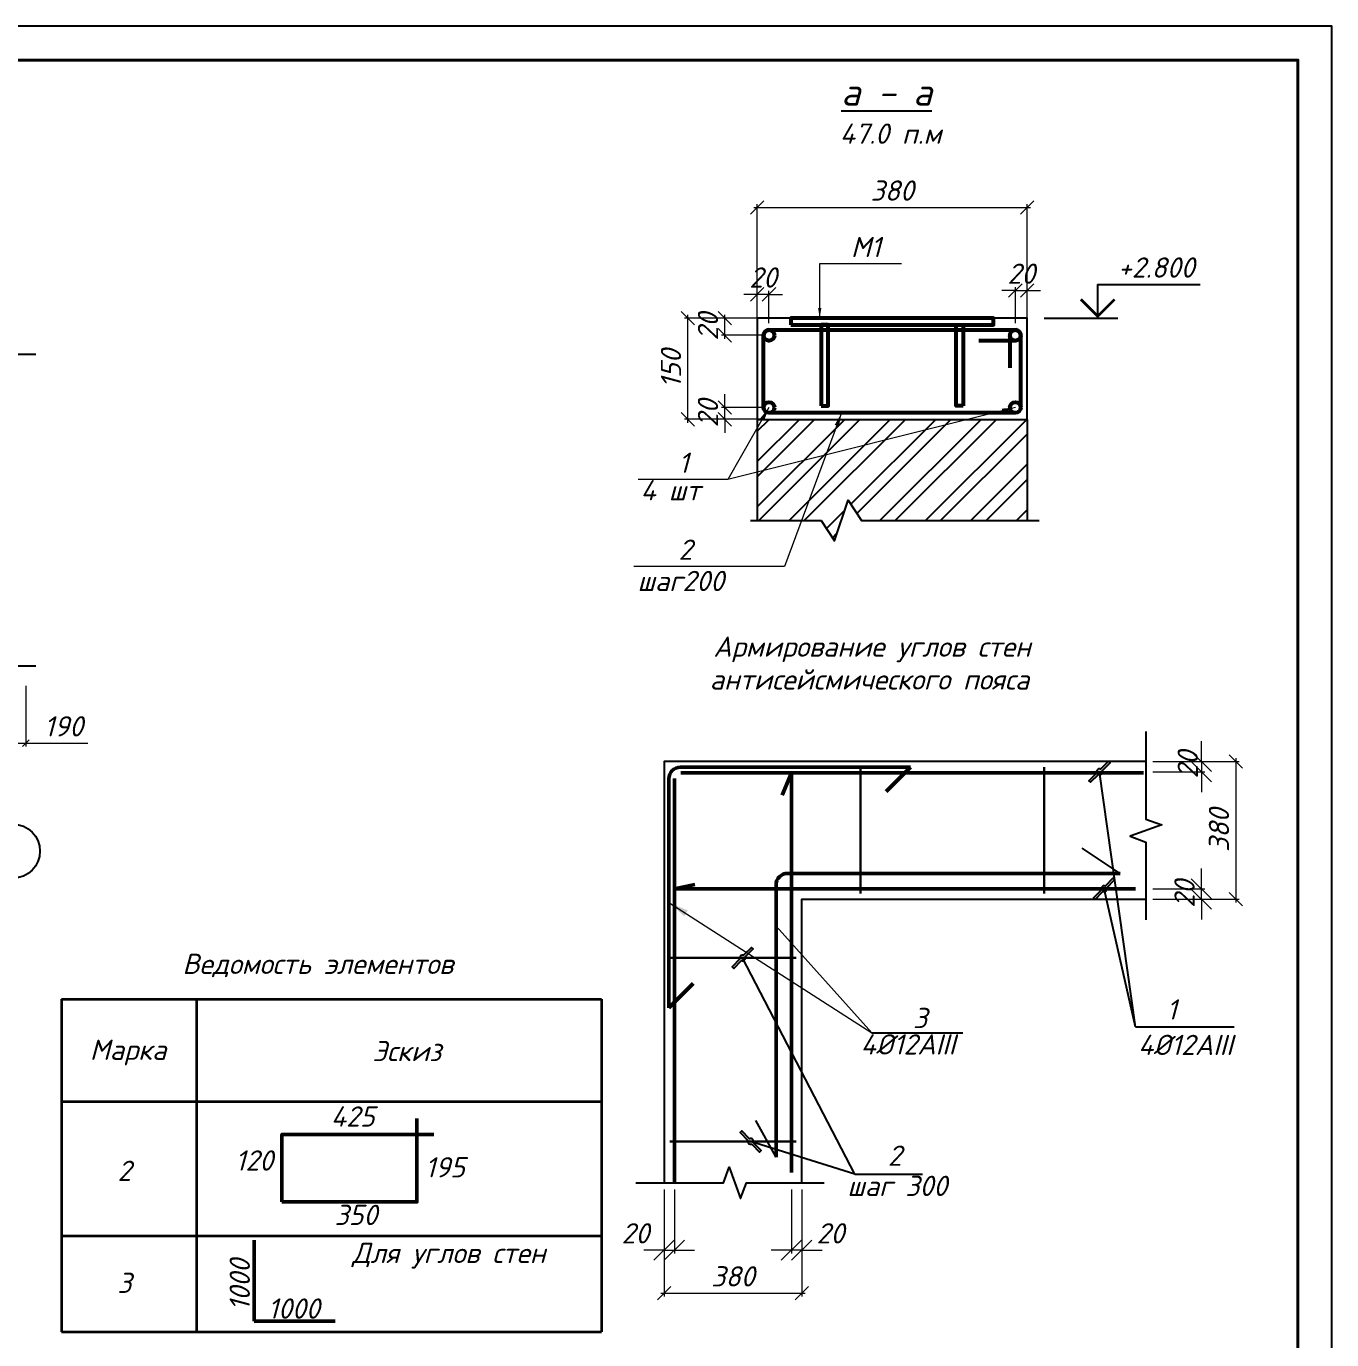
# Model space of a CAD drawing. Extents: x 108150 to 142535, y -18867 to -9422.
# Drawn here: x 137947.9 to 138141.3, y -16746 to -16551.3 of the extents above; entities that cross this region are included whole.
import ezdxf
from ezdxf.enums import TextEntityAlignment as Align

# ---------------------------------------------------------------- set-up
doc = ezdxf.new("R2010")
doc.units = 0
doc.header["$MEASUREMENT"] = 0
doc.header["$PDMODE"] = 32
doc.header["$PDSIZE"] = 0.6
for name, color, linetype, lineweight in [('shtrihovka', 9, 'Continuous', 0), ('АСО-TEXT', 253, 'Continuous', 15), ('АСО-Маркировка', 253, 'Continuous', 9), ('С.Т.Продольнвй АР', 154, 'Continuous', 30), ('С.Т.Размеры мои', 2, 'Continuous', 13), ('С.Т.штриховка', 9, 'Continuous', 0), ('Текст', 2, 'Continuous', 15)]:
    doc.layers.add(name, color=color, linetype=linetype, lineweight=lineweight)
doc.styles.add('ISO_1.0', font='isocpeur.ttf')
doc.styles.add('ГОСТ -3', font='isocpeui.ttf', dxfattribs={"height": 3})
doc.styles.add('ГОСТ-2', font='isocpeui.ttf', dxfattribs={"oblique": 1, "height": 2})
doc.styles.add('ГОСТ-3А', font='isocpeui.ttf', dxfattribs={"height": 3})
doc.styles.add('ГОСТ3', font='isocpeur.ttf', dxfattribs={"oblique": 15, "height": 3})
doc.dimstyles.new('100-2', dxfattribs={"dimscale": 0, "dimtxt": 2, "dimasz": 1.5, "dimexe": 0.5, "dimexo": 1, "dimgap": 1, "dimtad": 1, "dimdec": 0, "dimlfac": 100, "dimdsep": 46, "dimtxsty": 'ГОСТ-2', "dimblk": 'OBLIQUE', "dimcen": 2, "dimdle": 0.5, "dimclrd": 7, "dimclre": 7, "dimclrt": 7, "dimadec": 0, "dimazin": 0, "dimtfac": 1, "dimtdec": 0, "dimtmove": 0, "dimatfit": 3, "dimfxl": 2, "dimlwd": 15, "dimlwe": 15, "dimarcsym": 0})
doc.dimstyles.new('100-3А', dxfattribs={"dimtxt": 3, "dimasz": 1, "dimexe": 0.5, "dimexo": 1, "dimgap": 1, "dimtad": 1, "dimdec": 0, "dimlfac": 100, "dimtxsty": 'ГОСТ -3', "dimblk": 'ARCHTICK', "dimcen": 2.5, "dimdle": 0.5, "dimclrd": 7, "dimclre": 7, "dimclrt": 7, "dimadec": 0, "dimazin": 0, "dimtfac": 1, "dimtdec": 0, "dimtmove": 0, "dimatfit": 0, "dimldrblk": 'DOT', "dimfxl": 1, "dimlwd": 15, "dimlwe": 15, "dimarcsym": 0})
doc.dimstyles.new('F М10-3', dxfattribs={"dimtxt": 3, "dimasz": 2, "dimexe": 0.5, "dimexo": 1, "dimgap": 1, "dimtad": 1, "dimdec": 0, "dimlfac": 10, "dimdsep": 46, "dimtxsty": 'ГОСТ3', "dimblk": 'OBLIQUE', "dimcen": 5, "dimdle": 0.5, "dimclrd": 7, "dimclre": 7, "dimclrt": 7, "dimadec": 0, "dimazin": 0, "dimtfac": 1, "dimtdec": 0, "dimtmove": 0, "dimatfit": 3, "dimfxl": 1.25, "dimlwd": 15, "dimlwe": 15, "dimarcsym": 0})
doc.dimstyles.new('FM 100-ISO-3', dxfattribs={"dimtxt": 3, "dimasz": 3, "dimexe": 0.5, "dimexo": 1, "dimgap": 1, "dimtad": 1, "dimdec": 0, "dimlfac": 100, "dimdsep": 46, "dimtxsty": 'ISO_1.0', "dimblk": 'OBLIQUE', "dimcen": 3, "dimdle": 0.5, "dimclrd": 7, "dimclre": 7, "dimclrt": 7, "dimadec": 0, "dimazin": 0, "dimtfac": 1, "dimtdec": 0, "dimtmove": 1, "dimatfit": 3, "dimfxl": 1, "dimlwd": 15, "dimlwe": 15, "dimarcsym": 0})
doc.dimstyles.new('FM 50-3', dxfattribs={"dimtxt": 3, "dimasz": 3, "dimexe": 0.5, "dimexo": 1, "dimgap": 1, "dimtad": 1, "dimdec": 0, "dimlfac": 50, "dimdsep": 46, "dimtxsty": 'ГОСТ3', "dimblk": 'OBLIQUE', "dimcen": 3, "dimdle": 0.5, "dimclrd": 7, "dimclre": 7, "dimclrt": 7, "dimadec": 0, "dimazin": 0, "dimtfac": 1, "dimtdec": 0, "dimtmove": 1, "dimatfit": 3, "dimfxl": 1, "dimlwd": 15, "dimlwe": 15, "dimarcsym": 0})
doc.dimstyles.new('FМ10-3', dxfattribs={"dimtxt": 3, "dimasz": 2, "dimexe": 0.5, "dimexo": 1, "dimgap": 1, "dimtad": 1, "dimdec": 0, "dimlfac": 10, "dimdsep": 46, "dimtxsty": 'ГОСТ3', "dimblk": 'OBLIQUE', "dimcen": 5, "dimdle": 0.5, "dimclrd": 7, "dimclre": 7, "dimclrt": 7, "dimadec": 0, "dimazin": 0, "dimtfac": 1, "dimtdec": 0, "dimtmove": 0, "dimatfit": 3, "dimfxl": 1, "dimlwd": 15, "dimlwe": 15, "dimarcsym": 0})

# ---------------------------------------------------------------- blocks, each defined once
blk = doc.blocks.new('_Oblique')
at = {"color": 0, "linetype": 'ByBlock', "lineweight": -2}
blk.add_line((-0.5, -0.5), (0.5, 0.5), dxfattribs=at)
blk = doc.blocks.new('*D2742')
at = {"layer": 'Defpoints', "color": 0, "lineweight": 0, "transparency": 16777216}
for p in [(138113.83, -16660.28, -23879.54), (138113.83, -16680.68, -23879.54), (138127.14, -16680.68)]:
    blk.add_point(p, dxfattribs=at)
at = {"layer": 'С.Т.Размеры мои', "color": 7, "lineweight": 15, "transparency": 16777216}
for p, q in [((138114.83, -16660.28), (138127.64, -16660.28)), ((138127.14, -16659.78), (138127.14, -16681.18)), ((138114.83, -16680.68), (138127.64, -16680.68))]:
    blk.add_line(p, q, dxfattribs=at)
at = {"layer": 'С.Т.Размеры мои', "color": 7, "lineweight": 15, "transparency": 16777216, "xscale": 2, "yscale": 2, "zscale": 2}
for p, rotation in [((138127.14, -16660.28), 90), ((138127.14, -16680.68), 270)]:
    blk.add_blockref('_Oblique', p, dxfattribs=dict(at, rotation=rotation))
at = {"layer": 'С.Т.Размеры мои', "color": 7, "lineweight": 25, "transparency": 16777216, "insert": (138124.64, -16670.48), "char_height": 3, "attachment_point": 5, "rotation": 90, "style": 'ГОСТ-3А'}
blk.add_mtext('380', dxfattribs=at)
blk = doc.blocks.new('*D2743')
at = {"layer": 'Defpoints', "color": 0, "lineweight": 0, "transparency": 16777216}
for p in [(138042.43, -16722.73, -23879.54), (138062.83, -16722.73, -23879.54), (138062.83, -16739.08)]:
    blk.add_point(p, dxfattribs=at)
at = {"layer": 'С.Т.Размеры мои', "color": 7, "lineweight": 15, "transparency": 16777216}
for p, q in [((138042.43, -16723.73), (138042.43, -16739.58)), ((138062.83, -16723.73), (138062.83, -16739.58)), ((138041.93, -16739.08), (138063.33, -16739.08))]:
    blk.add_line(p, q, dxfattribs=at)
at = {"layer": 'С.Т.Размеры мои', "color": 7, "lineweight": 15, "transparency": 16777216, "xscale": 2, "yscale": 2, "zscale": 2, "rotation": 180}
blk.add_blockref('_Oblique', (138042.43, -16739.08), dxfattribs=at)
at = {"layer": 'С.Т.Размеры мои', "color": 7, "lineweight": 15, "transparency": 16777216, "xscale": 2, "yscale": 2, "zscale": 2}
blk.add_blockref('_Oblique', (138062.83, -16739.08), dxfattribs=at)
at = {"layer": 'С.Т.Размеры мои', "color": 7, "lineweight": 25, "transparency": 16777216, "insert": (138052.63, -16736.58), "char_height": 3, "attachment_point": 5, "style": 'ГОСТ-3А'}
blk.add_mtext('380', dxfattribs=at)
blk = doc.blocks.new('*D2744')
at = {"layer": 'Defpoints', "color": 0, "lineweight": 0, "transparency": 16777216}
for p in [(138061.3, -16722.73), (138062.83, -16722.73, 1672694.97), (138061.3, -16732.7)]:
    blk.add_point(p, dxfattribs=at)
at = {"layer": 'С.Т.Размеры мои', "color": 7, "lineweight": 15, "transparency": 16777216}
for p, q in [((138061.3, -16723.73), (138061.3, -16733.2)), ((138062.83, -16723.73), (138062.83, -16733.2)), ((138061.3, -16732.7), (138058.3, -16732.7)), ((138062.83, -16732.7), (138061.3, -16732.7)), ((138062.83, -16732.7), (138065.83, -16732.7))]:
    blk.add_line(p, q, dxfattribs=at)
at = {"layer": 'С.Т.Размеры мои', "color": 7, "lineweight": 15, "transparency": 16777216, "xscale": 3, "yscale": 3, "zscale": 3}
blk.add_blockref('_Oblique', (138061.3, -16732.7), dxfattribs=at)
at = {"layer": 'С.Т.Размеры мои', "color": 7, "lineweight": 15, "transparency": 16777216, "xscale": 3, "yscale": 3, "zscale": 3, "rotation": 180}
blk.add_blockref('_Oblique', (138062.83, -16732.7), dxfattribs=at)
at = {"layer": 'С.Т.Размеры мои', "color": 7, "lineweight": 25, "transparency": 16777216, "insert": (138067.08, -16730.2), "char_height": 3, "attachment_point": 5, "style": 'ГОСТ-3А'}
blk.add_mtext('20', dxfattribs=at)
blk = doc.blocks.new('*D2745')
at = {"layer": 'Defpoints', "color": 0, "lineweight": 0, "transparency": 16777216}
for p in [(138042.43, -16722.73, 1672694.97), (138043.96, -16722.73), (138043.96, -16732.7)]:
    blk.add_point(p, dxfattribs=at)
at = {"layer": 'С.Т.Размеры мои', "color": 7, "lineweight": 15, "transparency": 16777216}
for p, q in [((138042.43, -16723.73), (138042.43, -16733.2)), ((138043.96, -16723.73), (138043.96, -16733.2)), ((138042.43, -16732.7), (138039.43, -16732.7)), ((138042.43, -16732.7), (138043.96, -16732.7)), ((138043.96, -16732.7), (138046.96, -16732.7))]:
    blk.add_line(p, q, dxfattribs=at)
at = {"layer": 'С.Т.Размеры мои', "color": 7, "lineweight": 15, "transparency": 16777216, "xscale": 3, "yscale": 3, "zscale": 3}
blk.add_blockref('_Oblique', (138042.43, -16732.7), dxfattribs=at)
at = {"layer": 'С.Т.Размеры мои', "color": 7, "lineweight": 15, "transparency": 16777216, "xscale": 3, "yscale": 3, "zscale": 3, "rotation": 180}
blk.add_blockref('_Oblique', (138043.96, -16732.7), dxfattribs=at)
at = {"layer": 'С.Т.Размеры мои', "color": 7, "lineweight": 25, "transparency": 16777216, "insert": (138038.18, -16730.2), "char_height": 3, "attachment_point": 5, "style": 'ГОСТ-3А'}
blk.add_mtext('20', dxfattribs=at)
blk = doc.blocks.new('*D2901')
at = {"color": 7, "lineweight": 15, "transparency": 16777216}
for p, q in [((138055.22, -16594.58), (138045.45, -16594.58)), ((138045.95, -16610.08), (138045.95, -16594.08)), ((138055.22, -16609.58), (138045.45, -16609.58))]:
    blk.add_line(p, q, dxfattribs=at)
at = {"layer": 'Defpoints', "color": 0, "lineweight": 0, "transparency": 16777216}
for p in [(138045.95, -16594.58), (138056.22, -16594.58), (138056.22, -16609.58)]:
    blk.add_point(p, dxfattribs=at)
at = {"color": 7, "lineweight": 15, "transparency": 16777216, "xscale": 2, "yscale": 2, "zscale": 2}
for p, rotation in [((138045.95, -16594.58), 90), ((138045.95, -16609.58), 270)]:
    blk.add_blockref('_Oblique', p, dxfattribs=dict(at, rotation=rotation))
at = {"color": 7, "lineweight": 25, "transparency": 16777216, "insert": (138043.45, -16602.08), "char_height": 3, "attachment_point": 5, "rotation": 90, "style": 'ГОСТ -3'}
blk.add_mtext('150', dxfattribs=at)
blk = doc.blocks.new('*D2902')
at = {"color": 7, "lineweight": 15, "transparency": 16777216}
for p, q in [((138055.72, -16578.18), (138096.72, -16578.18)), ((138056.22, -16593.58), (138056.22, -16577.68)), ((138096.22, -16593.58), (138096.22, -16577.68))]:
    blk.add_line(p, q, dxfattribs=at)
at = {"layer": 'Defpoints', "color": 0, "lineweight": 0, "transparency": 16777216}
for p in [(138096.22, -16578.18), (138056.22, -16594.58), (138096.22, -16594.58)]:
    blk.add_point(p, dxfattribs=at)
at = {"color": 7, "lineweight": 15, "transparency": 16777216, "xscale": 2, "yscale": 2, "zscale": 2, "rotation": 180}
blk.add_blockref('_Oblique', (138056.22, -16578.18), dxfattribs=at)
at = {"color": 7, "lineweight": 15, "transparency": 16777216, "xscale": 2, "yscale": 2, "zscale": 2}
blk.add_blockref('_Oblique', (138096.22, -16578.18), dxfattribs=at)
at = {"color": 7, "lineweight": 25, "transparency": 16777216, "insert": (138076.22, -16575.68), "char_height": 3, "attachment_point": 5, "style": 'ГОСТ -3'}
blk.add_mtext('380', dxfattribs=at)
blk = doc.blocks.new('*D2903')
at = {"color": 7, "lineweight": 15, "transparency": 16777216}
for p, q in [((138058.02, -16594.58), (138050.93, -16594.58)), ((138051.43, -16597.63), (138051.43, -16594.08)), ((138056.97, -16597.13), (138050.93, -16597.13))]:
    blk.add_line(p, q, dxfattribs=at)
at = {"layer": 'Defpoints', "color": 0, "lineweight": 0, "transparency": 16777216}
for p in [(138051.43, -16594.58), (138059.02, -16594.58), (138057.97, -16597.13)]:
    blk.add_point(p, dxfattribs=at)
at = {"color": 7, "lineweight": 15, "transparency": 16777216, "xscale": 2, "yscale": 2, "zscale": 2}
for p, rotation in [((138051.43, -16594.58), 90), ((138051.43, -16597.13), 270)]:
    blk.add_blockref('_Oblique', p, dxfattribs=dict(at, rotation=rotation))
at = {"color": 7, "lineweight": 25, "transparency": 16777216, "insert": (138048.93, -16595.86), "char_height": 3, "attachment_point": 5, "rotation": 90, "style": 'ГОСТ -3'}
blk.add_mtext('20', dxfattribs=at)
blk = doc.blocks.new('*D2746')
at = {"color": 7, "lineweight": 15, "transparency": 16777216}
for p, q in [((138051.43, -16607.83), (138051.43, -16605.83)), ((138056.97, -16607.83), (138050.93, -16607.83)), ((138051.43, -16609.58), (138051.43, -16607.83)), ((138056.97, -16609.58), (138050.93, -16609.58)), ((138051.43, -16609.58), (138051.43, -16611.58))]:
    blk.add_line(p, q, dxfattribs=at)
at = {"layer": 'Defpoints', "color": 0, "lineweight": 0, "transparency": 16777216}
for p in [(138051.43, -16607.83), (138057.97, -16607.83), (138057.97, -16609.58)]:
    blk.add_point(p, dxfattribs=at)
at = {"color": 7, "lineweight": 15, "transparency": 16777216, "xscale": 2, "yscale": 2, "zscale": 2}
for p, rotation in [((138051.43, -16607.83), 270), ((138051.43, -16609.58), 90)]:
    blk.add_blockref('_Oblique', p, dxfattribs=dict(at, rotation=rotation))
at = {"color": 7, "lineweight": 25, "transparency": 16777216, "insert": (138048.93, -16608.71), "char_height": 3, "attachment_point": 5, "rotation": 90, "style": 'ГОСТ -3'}
blk.add_mtext('20', dxfattribs=at)
blk = doc.blocks.new('_ArchTick')
at = {"color": 0, "linetype": 'ByBlock', "const_width": 0.15}
blk.add_lwpolyline([(-0.5, -0.5), (0.5, 0.5)], dxfattribs=at)
blk = doc.blocks.new('*D2905')
at = {"color": 7, "lineweight": 15, "transparency": 16777216}
for p, q in [((137945.96, -16648.67), (137945.96, -16658.07)), ((137947.86, -16649.07), (137947.86, -16658.07)), ((137945.96, -16657.57), (137944.96, -16657.57)), ((137945.96, -16657.57), (137947.86, -16657.57)), ((137947.86, -16657.57), (137957.05, -16657.57))]:
    blk.add_line(p, q, dxfattribs=at)
at = {"layer": 'Defpoints', "color": 0, "lineweight": 0, "transparency": 16777216}
for p in [(137945.96, -16647.67), (137947.86, -16648.07), (137947.86, -16657.57)]:
    blk.add_point(p, dxfattribs=at)
at = {"color": 7, "lineweight": 15, "transparency": 16777216}
blk.add_blockref('_ArchTick', (137945.96, -16657.57), dxfattribs=at)
at = {"color": 7, "lineweight": 15, "transparency": 16777216, "rotation": 180}
blk.add_blockref('_ArchTick', (137947.86, -16657.57), dxfattribs=at)
at = {"color": 7, "lineweight": 25, "transparency": 16777216, "insert": (137953.46, -16655.07), "char_height": 3, "attachment_point": 5, "style": 'ГОСТ -3'}
blk.add_mtext('190', dxfattribs=at)
blk = doc.blocks.new('_Dot')
at = {"color": 0, "linetype": 'ByBlock', "lineweight": -2}
blk.add_line((-0.5, 0), (-1, 0), dxfattribs=at)
at = {"color": 0, "linetype": 'ByBlock', "const_width": 0.5}
blk.add_lwpolyline([(-0.25, 0, 1), (0.25, 0, 1)], format="xyb", close=True, dxfattribs=at)

msp = doc.modelspace()

# ---------------------------------------------------------------- hatches: boundary and pattern name
at = {"lineweight": 25}
h = msp.add_hatch(dxfattribs=at)
h.set_pattern_fill('ANSI32', scale=0.5, style=0)
h.set_pattern_definition([(45, (142850.851, -11942.4405), (-3.367596, 3.367596), []), (45, (142853.0962, -11942.4405), (-3.367596, 3.367596), [])])
h.paths.add_polyline_path([(138069.6982, -16621.5839), (138071.6982, -16624.5839), (138096.223, -16624.5839), (138096.223, -16609.5839), (138056.223, -16609.5839), (138056.223, -16624.5839), (138065.6982, -16624.5839), (138067.6982, -16627.5839)])
at = {"layer": 'АСО-Маркировка', "lineweight": 25}
h = msp.add_hatch(color=7, dxfattribs=at)
h.dxf.hatch_style = 1
h.paths.add_polyline_path([(138107.0895, -16661.4145), (138108.2566, -16660.2474), (138108.497, -16660.4878), (138107.33, -16661.6549, -0.65465367), (138106.7791, -16662.2057), (138105.612, -16663.3728), (138105.3716, -16663.1324), (138106.5387, -16661.9653, -0.65465367)])
h = msp.add_hatch(color=7, dxfattribs=at)
h.dxf.hatch_style = 1
h.paths.add_polyline_path([(138107.7695, -16678.7544), (138108.9366, -16677.5874), (138109.177, -16677.8278), (138108.01, -16678.9949, -0.65465367), (138107.4591, -16679.5457), (138106.292, -16680.7128), (138106.0516, -16680.4724), (138107.2187, -16679.3053, -0.65465367)])
h = msp.add_hatch(color=7, dxfattribs=at)
h.dxf.hatch_style = 1
h.paths.add_polyline_path([(138054.2195, -16688.9959), (138055.3866, -16687.8288), (138055.627, -16688.0692), (138054.46, -16689.2363, -0.65465367), (138053.9091, -16689.7872), (138052.742, -16690.9542), (138052.5016, -16690.7138), (138053.6687, -16689.5468, -0.65465367)])
h = msp.add_hatch(color=7, dxfattribs=at)
h.dxf.hatch_style = 1
h.paths.add_polyline_path([(138054.8587, -16716.4363), (138053.6916, -16715.2692), (138053.932, -16715.0288), (138055.0991, -16716.1959, -0.65465367), (138055.65, -16716.7468), (138056.817, -16717.9138), (138056.5766, -16718.1542), (138055.4095, -16716.9872, -0.65465367)])

# ---------------------------------------------------------------- linework, layer by layer
at = {"color": 7, "lineweight": 15}
for p, q in [((138056.223, -16595.3339, -754.4947), (138056.223, -16590.5633, -754.4947)), ((138057.973, -16595.3339, -754.4947), (138057.973, -16590.5633, -754.4947)), ((138094.473, -16590.4971, -754.4947), (138092.473, -16590.4971, -754.4947)), ((138094.473, -16595.3339, -754.4947), (138094.473, -16589.9971, -754.4947)), ((138094.473, -16590.4971, -754.4947), (138096.223, -16590.4971, -754.4947)), ((138096.223, -16595.3339, -754.4947), (138096.223, -16589.9971, -754.4947)), ((138096.223, -16590.4971, -754.4947), (138098.223, -16590.4971, -754.4947)), ((138056.223, -16591.0633, -754.4947), (138054.223, -16591.0633, -754.4947)), ((138057.973, -16591.0633, -754.4947), (138056.223, -16591.0633, -754.4947)), ((138057.973, -16591.0633, -754.4947), (138059.973, -16591.0633, -754.4947))]:
    msp.add_line(p, q, dxfattribs=at)
at = {"color": 7, "lineweight": 25}
for p, q in [((138098.723, -16594.5839, -754.4947), (138109.6739, -16594.5839, -754.4947)), ((138056.223, -16609.5839, -754.4947), (138056.223, -16624.5839, -754.4947)), ((138096.223, -16609.5839, -754.4947), (138096.223, -16624.5839, -754.4947))]:
    msp.add_line(p, q, dxfattribs=at)
at = {"color": 7, "lineweight": 53}
for p, q in [((138057.973, -16596.3339, -754.4947), (138094.473, -16596.3339, -754.4947)), ((138057.173, -16607.8339, -754.4947), (138057.173, -16597.1339, -754.4947)), ((138094.473, -16597.9339, -754.4947), (138089.0396, -16597.9339, -754.4947)), ((138093.673, -16597.1339, -754.4947), (138093.673, -16601.9487, -754.4947)), ((138095.273, -16607.8339, -754.4947), (138095.273, -16597.1339, -754.4947)), ((138094.473, -16608.6339, -754.4947), (138057.973, -16608.6339, -754.4947))]:
    msp.add_line(p, q, dxfattribs=at)
at = {"color": 116, "lineweight": 25}
for p, q in [((137949.3594, -16599.9702, -754.4947), (137753.3594, -16599.9702, -754.4947)), ((137949.3594, -16646.1702, -754.4947), (137753.3594, -16646.1702, -754.4947))]:
    msp.add_line(p, q, dxfattribs=at)
at = {"color": 7, "lineweight": 50, "ltscale": 0.5}
for p, q in [((138043.1441, -16662.8289, 23125.0474), (138043.1441, -16696.8014, 23125.0474)), ((138044.8441, -16661.1289, 23125.0474), (138078.9532, -16661.1289, 23125.0474)), ((138078.9532, -16661.1289, 23125.0474), (138075.3438, -16664.732, 23125.0474)), ((138043.1441, -16696.8014, 23125.0474), (138046.7551, -16693.1999, 23125.0474))]:
    msp.add_line(p, q, dxfattribs=at)
at = {"color": 7, "lineweight": 50}
for p, q in [((138043.9583, -16662.7998, -1673449.4602), (138043.9583, -16722.7294, -1673449.4602)), ((138044.9068, -16661.9707, 1671940.4709), (138113.4525, -16661.9707, 1671940.4709)), ((138005.7991, -16715.54, -754.4947), (138005.7991, -16713.1644, -754.4947)), ((138005.7991, -16715.54, -754.4947), (138008.3201, -16715.54, -754.4947)), ((137981.7083, -16731.2039, -754.4947), (137981.7083, -16743.2039, -754.4947)), ((137981.7083, -16743.2039, -754.4947), (137993.7083, -16743.2039, -754.4947))]:
    msp.add_line(p, q, dxfattribs=at)
at = {"color": 7, "lineweight": 25, "ltscale": 0.5}
for p, q in [((138110.0127, -16676.8645, -754.4947), (138104.3964, -16673.1414, 23125.0474)), ((138059.0114, -16718.9116, -744.2947), (138056.0373, -16713.4826, 23125.0474)), ((138059.0121, -16718.9127, -749.3947), (138059.0114, -16718.9116, -744.2947)), ((138059.0127, -16718.9139, -754.4947), (138059.0121, -16718.9127, -749.3947))]:
    msp.add_line(p, q, dxfattribs=at)
at = {"color": 7, "lineweight": 35}
for p, q in [((137953.1673, -16695.484, -754.4947), (138033.1673, -16695.484, -754.4947)), ((137953.1673, -16695.484, -754.4947), (137953.1673, -16744.8003, -754.4947)), ((137973.1673, -16695.484, -754.4947), (137973.1673, -16744.8003, -754.4947)), ((138033.1673, -16695.484, -754.4947), (138033.1673, -16744.8003, -754.4947)), ((137953.1673, -16710.6926, -754.4947), (138033.1673, -16710.6926, -754.4947)), ((137953.1673, -16710.6926, -754.4947), (138033.1673, -16710.6926, -754.4947)), ((137953.1673, -16730.5776, -754.4947), (138033.1673, -16730.5776, -754.4947)), ((137953.1673, -16744.8003, -754.4947), (138033.1673, -16744.8003, -754.4947))]:
    msp.add_line(p, q, dxfattribs=at)
at = {"color": 7, "lineweight": 25, "elevation": -754.4947}
for points in [[(137721.3475, -16848.334), (138141.3475, -16848.334), (138141.3475, -16551.334), (137721.3475, -16551.334)], [(138056.223, -16609.5839), (138096.223, -16609.5839), (138096.223, -16594.5839), (138056.223, -16594.5839)]]:
    msp.add_lwpolyline(points, close=True, dxfattribs=at)
at = {"color": 7, "lineweight": 40, "elevation": -754.4947}
msp.add_lwpolyline([(137741.3475, -16843.334), (138136.3475, -16843.334), (138136.3475, -16556.334), (137741.3475, -16556.334)], close=True, dxfattribs=at)
at = {"color": 7, "lineweight": 25, "elevation": -754.4947}
msp.add_lwpolyline([(138106.6739, -16594.5839), (138106.6739, -16589.5839), (138121.8777, -16589.5839)], dxfattribs=at)
at = {"color": 7, "lineweight": 25, "const_width": 0.4, "elevation": -754.4947}
msp.add_lwpolyline([(138104.1739, -16591.8011), (138106.6739, -16594.3011), (138109.1739, -16591.8011)], dxfattribs=at)
at = {"color": 7, "lineweight": 53, "elevation": -754.4947}
for points in [[(138061.223, -16595.5839), (138091.223, -16595.5839), (138091.223, -16594.5839), (138061.223, -16594.5839)], [(138065.723, -16607.5839), (138066.723, -16607.5839), (138066.723, -16595.5839), (138065.723, -16595.5839)], [(138086.723, -16607.5839), (138085.723, -16607.5839), (138085.723, -16595.5839), (138086.723, -16595.5839)]]:
    msp.add_lwpolyline(points, close=True, dxfattribs=at)
at = {"color": 7, "lineweight": 25}
msp.add_lwpolyline([(138055.223, -16624.5839), (138065.6982, -16624.5839), (138067.6982, -16627.5839), (138069.6982, -16621.5839), (138071.6982, -16624.5839), (138098.009, -16624.5839)], dxfattribs=at)
at = {"color": 7, "lineweight": 50, "ltscale": 0.5, "elevation": -754.4947}
msp.add_lwpolyline([(138059.0127, -16718.9139), (138059.0127, -16678.5645, -0.41421356), (138060.7127, -16676.8645), (138110.0127, -16676.8645)], format="xyb", dxfattribs=at)
at = {"color": 7, "lineweight": 50, "elevation": -754.4947}
msp.add_lwpolyline([(137985.7991, -16725.54), (138005.7991, -16725.54), (138005.7991, -16715.54), (137985.7991, -16715.54)], close=True, dxfattribs=at)
at = {"color": 7, "lineweight": 53}
for centre in [(138057.973, -16597.1339, -754.4947), (138094.473, -16597.1339, -754.4947), (138057.973, -16607.8339, -754.4947), (138094.473, -16607.8339, -754.4947)]:
    msp.add_circle(centre, 0.8, dxfattribs=at)
at = {"color": 7}
msp.add_circle((137945.9594, -16673.5688, -754.4947), 4, dxfattribs=at)
at = {"color": 7, "lineweight": 53}
for centre, start, end in [((138057.973, -16597.1339, -754.4947), 90, 180), ((138094.473, -16597.1339, -754.4947), 0, 90)]:
    msp.add_arc(centre, 0.8, start, end, dxfattribs=at)
at = {"color": 7, "lineweight": 50, "ltscale": 0.5}
msp.add_arc((138044.8441, -16662.8289, 23125.0474), 1.7, 90, 180, dxfattribs=at)
at = {"layer": 'shtrihovka', "color": 7, "lineweight": 25, "elevation": -754.4947}
for points in [[(138113.8283, -16660.2801), (138042.4283, -16660.2801), (138042.4283, -16722.7294)], [(138062.8283, -16722.7294), (138062.8283, -16680.6801), (138113.8283, -16680.6801)]]:
    msp.add_lwpolyline(points, dxfattribs=at)
at = {"layer": 'АСО-TEXT', "color": 7, "lineweight": 25, "elevation": -1673449.4602}
msp.add_lwpolyline([(138112.2696, -16699.5969), (138126.8982, -16699.5969)], dxfattribs=at)
at = {"layer": 'АСО-Маркировка', "color": 7, "lineweight": 25}
for points, elevation in [([(138106.5387, -16661.9653), (138105.3716, -16663.1324), (138105.612, -16663.3728), (138106.7791, -16662.2057, 0.65465367), (138107.33, -16661.6549), (138108.497, -16660.4878), (138108.2566, -16660.2474), (138107.0895, -16661.4145, 0.65465367), (138106.5387, -16661.9653)], -1673449.4602), ([(138107.2187, -16679.3053), (138106.0516, -16680.4724), (138106.292, -16680.7128), (138107.4591, -16679.5457, 0.65465367), (138108.01, -16678.9949), (138109.177, -16677.8278), (138108.9366, -16677.5874), (138107.7695, -16678.7544, 0.65465367), (138107.2187, -16679.3053)], -1673449.4602), ([(138053.6687, -16689.5468), (138052.5016, -16690.7138), (138052.742, -16690.9542), (138053.9091, -16689.7872, 0.65465367), (138054.46, -16689.2363), (138055.627, -16688.0692), (138055.3866, -16687.8288), (138054.2195, -16688.9959, 0.65465367), (138053.6687, -16689.5468)], -1366.4947), ([(138055.4095, -16716.9872), (138056.5766, -16718.1542), (138056.817, -16717.9138), (138055.65, -16716.7468, 0.65465367), (138055.0991, -16716.1959), (138053.932, -16715.0288), (138053.6916, -16715.2692), (138054.8587, -16716.4363, 0.65465367), (138055.4095, -16716.9872)], -1366.4947)]:
    msp.add_lwpolyline(points, format="xyb", dxfattribs=dict(at, elevation=elevation))
for points, elevation in [([(138112.2696, -16699.5969), (138106.9343, -16661.8101)], -1673449.4602), ([(138112.2696, -16699.5969), (138107.6143, -16679.1501)], -1673449.4602), ([(138070.6774, -16721.4303), (138054.0643, -16689.3915)], -1366.4947), ([(138073.2283, -16700.4762), (138086.668, -16700.4762)], -754.4947), ([(138070.6774, -16721.4303), (138055.2543, -16716.5915)], -1366.4947), ([(138070.6774, -16721.4303), (138080.7022, -16721.4303)], -1366.4947), ([(138070.6774, -16721.4303), (138080.7022, -16721.4303)], -1366.4947)]:
    msp.add_lwpolyline(points, dxfattribs=dict(at, elevation=elevation))
at = {"layer": 'С.Т.Продольнвй АР', "color": 7, "lineweight": 50}
for points, elevation in [([(138061.2983, -16721.1994), (138061.2983, -16661.9707), (138059.912, -16665.2842)], -3346144.4258), ([(138112.2983, -16679.1501), (138043.9583, -16679.1501), (138047.0061, -16678.4926)], -5018839.3914)]:
    msp.add_lwpolyline(points, dxfattribs=dict(at, elevation=elevation))
at = {"layer": 'С.Т.Продольнвй АР', "color": 7, "lineweight": 30, "elevation": -24634.0367}
for points in [[(138071.5398, -16661.1294), (138071.5398, -16679.8294)], [(138098.7398, -16661.1294), (138098.7398, -16679.8294)], [(138043.2776, -16689.3915), (138061.9776, -16689.3915)], [(138043.2776, -16716.5915), (138061.9776, -16716.5915)]]:
    msp.add_lwpolyline(points, dxfattribs=at)
at = {"layer": 'С.Т.Размеры мои', "color": 7, "lineweight": 15}
for p, q in [((138122.0375, -16660.2801, -1673449.4602), (138122.0375, -16657.2801, -1673449.4602)), ((138114.8283, -16660.2801, -1673449.4602), (138122.5375, -16660.2801, -1673449.4602)), ((138122.0375, -16660.2801, -1673449.4602), (138122.0375, -16661.8101, -1673449.4602)), ((138114.8283, -16661.8101, -1673449.4602), (138122.5375, -16661.8101, -1673449.4602)), ((138122.0375, -16661.8101, -1673449.4602), (138122.0375, -16664.8101, -1673449.4602)), ((138122.0375, -16679.1501, -1673449.4602), (138122.0375, -16676.1501, -1673449.4602)), ((138114.8283, -16679.1501, -1673449.4602), (138122.5375, -16679.1501, -1673449.4602)), ((138122.0375, -16680.6801, -1673449.4602), (138122.0375, -16679.1501, -1673449.4602)), ((138114.8283, -16680.6801, -1673449.4602), (138122.5375, -16680.6801, -1673449.4602)), ((138122.0375, -16680.6801, -1673449.4602), (138122.0375, -16683.6801, -1673449.4602))]:
    msp.add_line(p, q, dxfattribs=at)
at = {"layer": 'С.Т.штриховка', "color": 7, "linetype": 'Continuous', "lineweight": 25, "ltscale": 2.5, "elevation": -754.4947}
for points in [[(138113.8283, -16655.8601), (138113.8283, -16668.8228), (138116.1637, -16669.6728), (138111.493, -16671.3728), (138113.8283, -16672.2228), (138113.8283, -16683.7401)], [(138038.254, -16722.7294), (138051.2167, -16722.7294), (138052.0667, -16720.3941), (138053.7667, -16725.0648), (138054.6167, -16722.7294), (138066.134, -16722.7294)]]:
    msp.add_lwpolyline(points, dxfattribs=at)

# ---------------------------------------------------------------- block references
at = {"color": 7, "lineweight": 15, "xscale": 2, "yscale": 2, "zscale": 2}
for p in [(138056.223, -16591.0633, -754.4947), (138094.473, -16590.4971, -754.4947)]:
    msp.add_blockref('_Oblique', p, dxfattribs=at)
at = {"color": 7, "lineweight": 15, "xscale": 2, "yscale": 2, "zscale": 2, "rotation": 180}
for p in [(138057.973, -16591.0633, -754.4947), (138096.223, -16590.4971, -754.4947)]:
    msp.add_blockref('_Oblique', p, dxfattribs=at)
at = {"layer": 'С.Т.Размеры мои', "color": 7, "lineweight": 15, "xscale": 3, "yscale": 3, "zscale": 3}
for p, rotation in [((138122.0375, -16660.2801, -1673449.4602), 270), ((138122.0375, -16661.8101, -1673449.4602), 90), ((138122.0375, -16679.1501, -1673449.4602), 270), ((138122.0375, -16680.6801, -1673449.4602), 90)]:
    msp.add_blockref('_Oblique', p, dxfattribs=dict(at, rotation=rotation))

# ---------------------------------------------------------------- texts
at = {"color": 7, "style": 'ГОСТ -3'}
msp.add_text('%%Uа - а', height=4, dxfattribs=at).set_placement((138075.3937, -16563.0873, -754.4947), align=Align.CENTER)
at = {"color": 7, "lineweight": 25, "style": 'ГОСТ -3'}
for s, p in [('47.0 п.м', (138068.4575, -16568.7432, -754.4947)), ('+2.800', (138109.6739, -16588.5839, -754.4947))]:
    msp.add_text(s, height=3, dxfattribs=at).set_placement(p)
msp.add_text('М1', height=3, dxfattribs=at).set_placement((138074.5568, -16582.5396, -754.4947), align=Align.TOP_RIGHT)
at = {"color": 7, "lineweight": -3, "style": 'ГОСТ -3'}
for s, p in [('1', (138044.5678, -16617.5122, -754.4947)), ('4 шт', (138038.9408, -16621.5834, -754.4947)), ('2', (138044.5678, -16630.3878, -754.4947)), ('шаг200', (138038.4734, -16635.0299, -754.4947))]:
    msp.add_text(s, height=3, dxfattribs=at).set_placement(p)
at = {"color": 7, "lineweight": 25, "style": 'ГОСТ -3'}
for s, p in [('Ведомость элементов', (137991.132, -16690.2728, -754.4947)), ('Марка', (137963.0109, -16703.0016, -754.4947)), ('Эскиз', (138004.3137, -16703.1926, -754.4947)), ('425', (137996.2999, -16712.8945, -754.4947)), ('120', (137981.6988, -16719.4086, -754.4947)), ('195', (138009.9673, -16720.4169, -754.4947)), ('350', (137996.7628, -16727.4764, -754.4947)), ('Для углов стен', (138010.5357, -16733.108, -754.4947)), ('1000', (137987.5649, -16741.3526, -754.4947))]:
    msp.add_text(s, height=3, dxfattribs=at).set_placement(p, align=Align.MIDDLE_CENTER)
for s, p in [('2', (137962.4746, -16720.9415, -754.4947)), ('3', (137962.4746, -16737.5349, -754.4947))]:
    msp.add_text(s, height=3, dxfattribs=at).set_placement(p, align=Align.MIDDLE)
msp.add_text('1000', height=3, rotation=90, dxfattribs=at).set_placement((137979.5646, -16737.8582, -754.4947), align=Align.MIDDLE_CENTER)
at = {"color": 7, "lineweight": 25, "char_height": 3, "attachment_point": 5, "style": 'ГОСТ -3'}
for insert in [(138057.098, -16588.5633, -754.4947), (138095.348, -16587.9971, -754.4947)]:
    msp.add_mtext('20', dxfattribs=dict(at, insert=insert))
at = {"layer": 'АСО-TEXT', "color": 7, "lineweight": 25, "style": 'ГОСТ-3А'}
for s, p in [('1', (138118.3922, -16698.5259, -1673449.4602)), ('3', (138081.4166, -16699.7962, -754.4947)), ('4%%C12AIII', (138085.5621, -16703.7062, -754.4947)), ('4%%C12AIII', (138126.6808, -16703.7822, -1673449.4602)), ('2', (138077.639, -16720.1926, -1315.4947)), ('шаг 300', (138084.3767, -16724.6719, -1315.4947))]:
    msp.add_text(s, height=3, dxfattribs=at).set_placement(p, align=Align.RIGHT)
at = {"layer": 'С.Т.Размеры мои', "color": 7, "lineweight": 25, "char_height": 3, "attachment_point": 5, "rotation": 90, "style": 'ГОСТ-3А'}
for insert in [(138120.0161, -16660.7587, -1673449.4602), (138119.5375, -16679.9151, -1673449.4602)]:
    msp.add_mtext('20', dxfattribs=dict(at, insert=insert))
at = {"layer": 'Текст', "color": 7, "linetype": 'Continuous', "lineweight": 25, "style": 'ГОСТ -3'}
for s, p in [('Армирование углов стен', (138049.7284, -16644.7593, -754.4947)), ('антисейсмического пояса', (138049.1909, -16649.6305, -754.4947))]:
    msp.add_text(s, height=3, dxfattribs=at).set_placement(p)

# ---------------------------------------------------------------- dimensions: what is measured, and where the dimension line sits
at = {"color": 7, "lineweight": 25}
dim = msp.add_linear_dim(base=(138096.223, -16578.1822, -754.4947), p1=(138056.223, -16594.5839, -754.4947), p2=(138096.223, -16594.5839, -754.4947), text='380', dimstyle='F М10-3', override={"dimtxsty": 'ГОСТ -3'}, dxfattribs=at)
dim.commit()
dim.dimension.update_dxf_attribs({"geometry": '*D2902', "text_midpoint": (138076.223, -16575.6822, -754.4947)})
dim = msp.add_linear_dim(base=(138045.946, -16594.5839, -754.4947), p1=(138056.223, -16609.5839, -754.4947), p2=(138056.223, -16594.5839, -754.4947), angle=90, dimstyle='F М10-3', override={"dimtxsty": 'ГОСТ -3'}, dxfattribs=at)
dim.commit()
dim.dimension.update_dxf_attribs({"geometry": '*D2901', "text_midpoint": (138043.446, -16602.0839, -754.4947)})
for base, p1, p2, picture, middle in [((138051.4316, -16594.5839, -754.4947), (138057.973, -16597.1339, -754.4947), (138059.023, -16594.5839, -754.4947), '*D2903', (138051.4316, -16595.8589, -754.4947)), ((138051.4316, -16607.8339, -754.4947), (138057.973, -16609.5839, -754.4947), (138057.973, -16607.8339, -754.4947), '*D2746', (138051.4316, -16608.7089, -754.4947))]:
    dim = msp.add_linear_dim(base=base, p1=p1, p2=p2, angle=90, text='20', dimstyle='F М10-3', override={"dimtxsty": 'ГОСТ -3'}, dxfattribs=at)
    dim.commit()
    dim.dimension.update_dxf_attribs({"geometry": picture, "text_midpoint": middle, "dimtype": 160})
at = {"color": 116, "lineweight": 25}
dim = msp.add_linear_dim(base=(137947.8594, -16657.5688, -754.4947), p1=(137945.9594, -16647.6702, -754.4947), p2=(137947.8594, -16648.0702, -754.4947), dimstyle='100-3А', override={"dimfxl": 1.25}, dxfattribs=at)
dim.commit()
dim.dimension.update_dxf_attribs({"geometry": '*D2905', "text_midpoint": (137953.4571, -16655.0688, -754.4947)})
at = {"layer": 'С.Т.Размеры мои', "color": 7, "lineweight": 25}
for base, p1, p2, angle, text, dimstyle, picture, middle in [((138127.1375, -16680.6801, 23125.0474), (138113.8283, -16660.2801, -754.4947), (138113.8283, -16680.6801, -754.4947), 90, '380', 'FМ10-3', '*D2742', (138127.1375, -16670.4801, 23125.0474)), ((138043.9583, -16732.7008, -1673449.4602), (138042.4283, -16722.7294, -754.4947), (138043.9583, -16722.7294, -1673449.4602), 180, '20', 'FM 100-ISO-3', '*D2745', (138038.1783, -16732.7008, -1673449.4602)), ((138062.8283, -16739.0802, 23125.0474), (138042.4283, -16722.7294, -754.4947), (138062.8283, -16722.7294, -754.4947), 180, '380', 'FМ10-3', '*D2743', (138052.6283, -16739.0802, 23125.0474))]:
    dim = msp.add_linear_dim(base=base, p1=p1, p2=p2, angle=angle, text=text, dimstyle=dimstyle, override={"dimtxsty": 'ГОСТ-3А'}, dxfattribs=at)
    dim.commit()
    dim.dimension.update_dxf_attribs({"geometry": picture, "text_midpoint": middle, "dimtype": 160})
dim = msp.add_linear_dim(base=(138061.2983, -16732.7008, -1673449.4602), p1=(138062.8283, -16722.7294, -754.4947), p2=(138061.2983, -16722.7294, -1673449.4602), text='20', dimstyle='FM 100-ISO-3', override={"dimtxsty": 'ГОСТ-3А'}, dxfattribs=at)
dim.commit()
dim.dimension.update_dxf_attribs({"geometry": '*D2744', "text_midpoint": (138067.0783, -16732.7008, -1673449.4602), "dimtype": 160})

# ---------------------------------------------------------------- leaders
at = {"color": 7, "lineweight": 20}
msp.add_leader([(138065.4884, -16594.5839, -754.4947), (138065.4884, -16586.482, -754.4947), (138077.6263, -16586.482, -754.4947)], dimstyle='100-2', override={"dimscale": 1, "dimtad": 0, "dimfxl": 1.25}, dxfattribs=at)
at = {"color": 7, "lineweight": 25}
for points, dimstyle, override in [([(138057.973, -16607.8339, -754.4947), (138051.8581, -16618.5122, -754.4947), (138038.5798, -16618.5122, -754.4947)], 'F М10-3', {"dimgap": 1, "dimtad": 0, "dimtxsty": 'ГОСТ -3'}), ([(138094.473, -16607.8339, -754.4947), (138051.8581, -16618.5122, -754.4947)], 'F М10-3', {"dimgap": 1, "dimtad": 0, "dimtxsty": 'ГОСТ -3'}), ([(138068.723, -16608.6339, -754.4947), (138060.278, -16631.3878, -754.4947), (138037.94, -16631.3878, -754.4947)], 'F М10-3', {"dimgap": 1, "dimtad": 0, "dimtxsty": 'ГОСТ -3'}), ([(138043.1441, -16681.1578, 23125.0474), (138073.2283, -16700.4762, 23125.0474), (138059.0127, -16684.6649, 23125.0474)], 'FM 50-3', {"dimgap": 1, "dimtad": 0, "dimtxsty": 'ГОСТ-3А'})]:
    msp.add_leader(points, dimstyle=dimstyle, override=override, dxfattribs=at)

doc.saveas('drawing.dxf')
